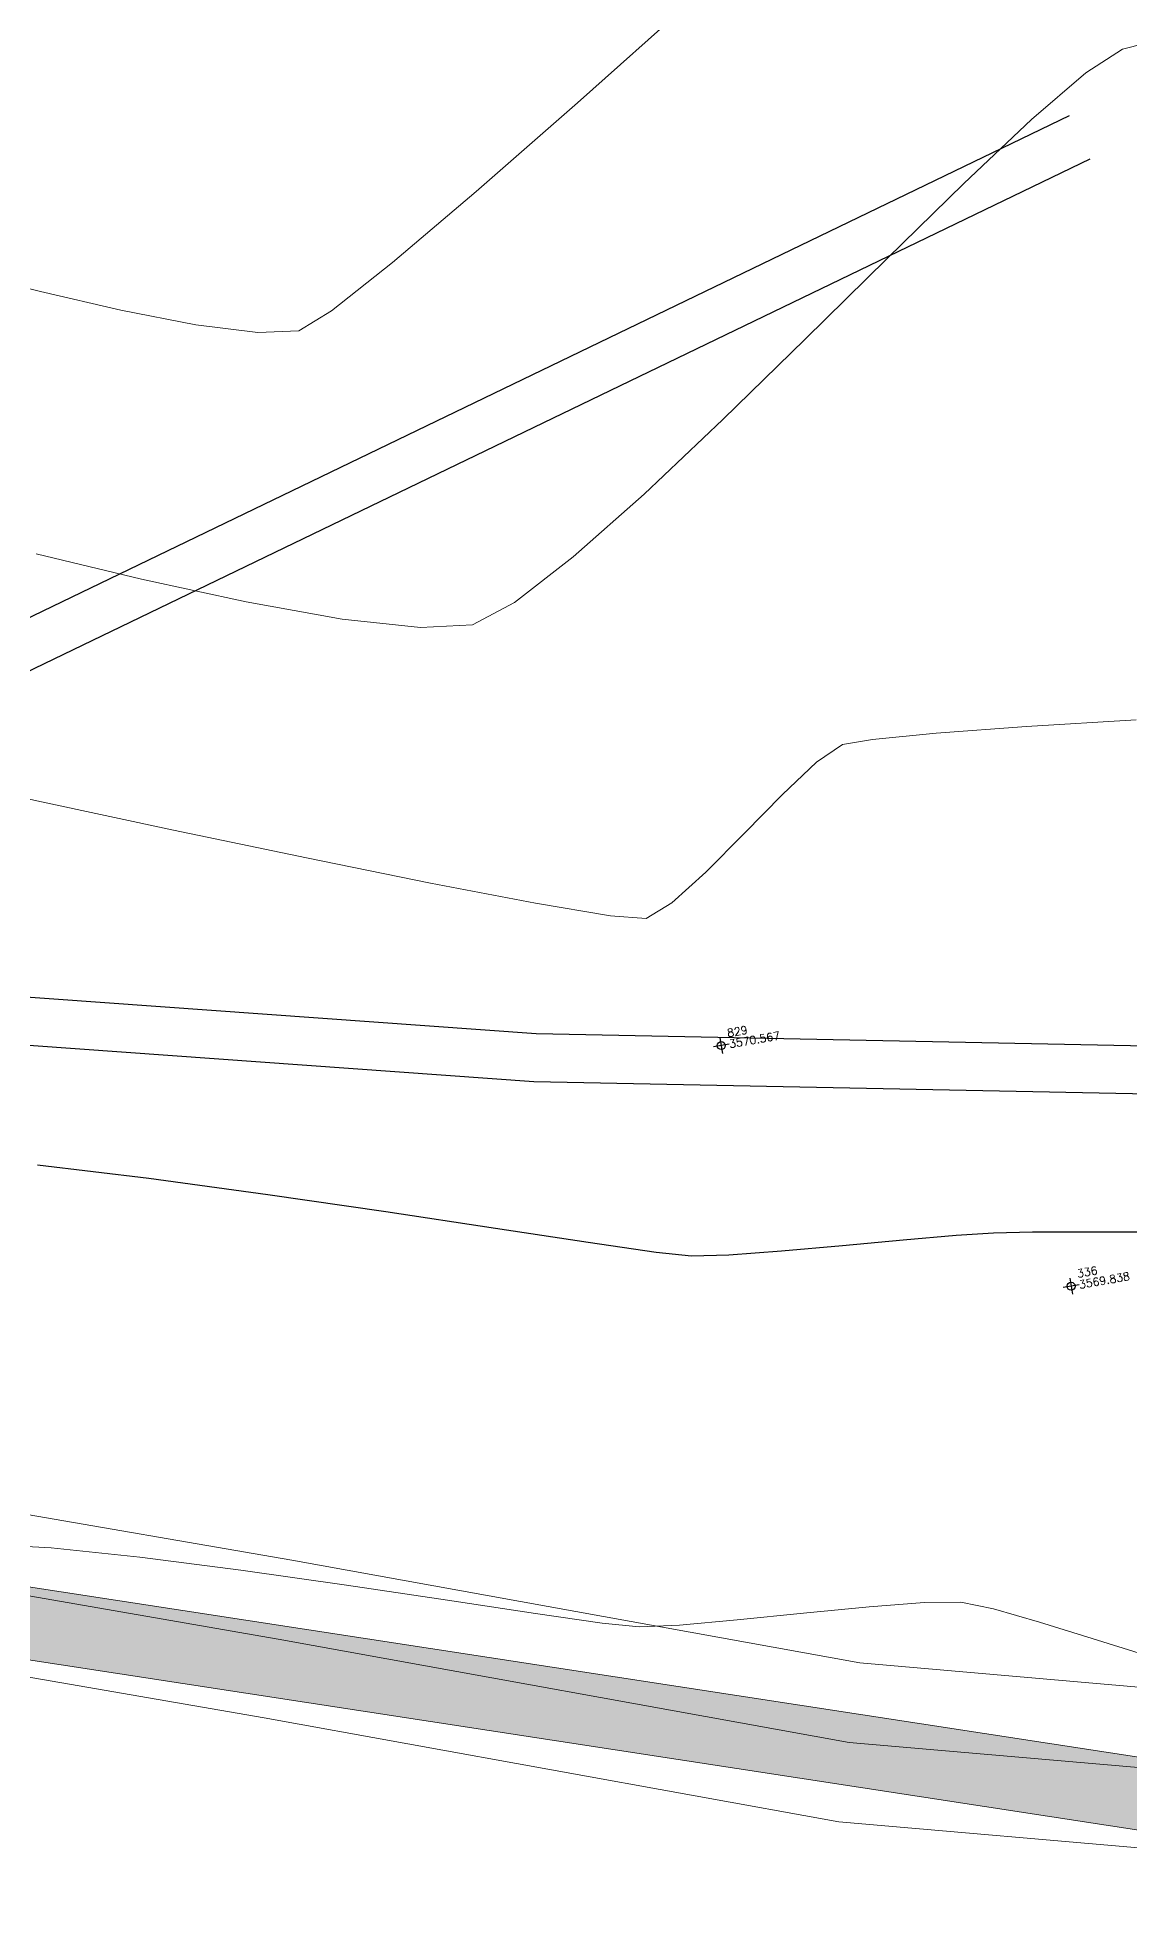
# Model space of a CAD drawing. Header units: millimetres. Extents: x 736950 to 740938, y 8500595 to 8502163.
# Drawn here: x 738161.24 to 738174.89, y 8501362.85 to 8501386.19 of the extents above; entities that cross this region are included whole.
import ezdxf

# ---------------------------------------------------------------- set-up
doc = ezdxf.new("R2010")
doc.units = ezdxf.units.MM
for name, color, linetype, lineweight in [('camino', 22, 'Continuous', 5), ('CAMINO ACTUAL', 1, 'Continuous', 13), ('CONT-MJR', 80, 'Continuous', 30), ('CONT-MNR', 96, 'Continuous', 15), ('pista', 251, 'Continuous', 5)]:
    doc.layers.add(name, color=color, linetype=linetype, lineweight=lineweight)
doc.layers.add('CANAL', color=130, linetype='Continuous')
doc.styles.add('5mm', font='arial.ttf', dxfattribs={"height": 3})

msp = doc.modelspace()

# ---------------------------------------------------------------- hatches: boundary and pattern name
at = {"layer": 'pista'}
h = msp.add_hatch(dxfattribs=at)
h.set_pattern_fill('HONEY', color=256, scale=3, angle=9.94991650582834, style=0)
h.set_pattern_definition([(9.94991650582834, (1479841.21072825, -18.49207214638591), (0.4979252195647159, 0.4170677100899267), [0.375, -0.75]), (129.9499165058283, (1479841.21072825, -18.49207214638591), (-0.6101538418184378, 0.222682034283025), [0.3749999999999999, -0.7499999999999998]), (69.94991650582834, (1479841.21072825, -18.49207214638591), (-0.112228622253722, 0.6397497443729518), [-0.75, 0.375])])
h.paths.add_polyline_path([(737744.7999806425, 8501250.923935566), (737743.4751223363, 8501250.754223157), (737756.465848178, 8501242.026572531), (737763.5739612179, 8501242.006896213), (737770.002546867, 8501243.455222024), (737769.8468594846, 8501244.342704736), (737763.4750639071, 8501242.907173423), (737756.7405500773, 8501242.925815564)])
h.paths.add_polyline_path([(737794.2809870465, 8501256.017245878), (737809.7820272583, 8501263.709828075), (737823.391616501, 8501273.483615467), (737837.0791595323, 8501280.557800073), (737851.5530432165, 8501285.77819753), (737870.8510758049, 8501293.050216693, -0.9976846880626209), (737871.0089264096, 8501292.63424804), (737865.2748787645, 8501289.581801567, 0.7845063948290762), (737866.1540430214, 8501286.121818589), (737883.2588851704, 8501291.348365877), (737897.4188924351, 8501296.516943583), (737903.2981396064, 8501301.44146652, -0.5512150924587264), (737904.1219025984, 8501301.177325813), (737906.855912117, 8501297.98174819, 0.5618964424650519), (737910.2738656431, 8501298.536066804), (737914.22079628, 8501308.558674501), (737925.6412323939, 8501300.72656757, 0.340189525830376), (737928.7023693406, 8501300.894137181), (737936.9171069289, 8501306.117412793, -0.358727273887905), (737938.1716059428, 8501305.962964654), (737943.1732157968, 8501301.051021611, 0.3417074120720416), (737946.0555081918, 8501300.709858142), (737955.8779356404, 8501307.072689936), (737971.8320576148, 8501314.464803053), (737988.5677626224, 8501323.411181662), (738023.1375471824, 8501336.282937778), (738044.4246208373, 8501357.728329657), (738061.4456776979, 8501362.208386911), (738078.9085143938, 8501363.070318012), (738112.0997810266, 8501372.051506756), (738118.6561313582, 8501373.365123207), (738128.3493353954, 8501376.976906104), (738155.2251721952, 8501366.826195797), (738176.6167526407, 8501363.543890122), (738193.8053773039, 8501353.328603027), (738204.7313956148, 8501340.877429372), (738207.705198212, 8501335.751671141), (738214.35685511, 8501331.742925933), (738229.9282901662, 8501313.374534177), (738233.5603594936, 8501308.186787868), (738234.53883727, 8501308.358438132), (738230.6417003467, 8501313.924784988), (738214.9478837823, 8501332.43754055), (738208.3676942562, 8501336.403214611), (738205.4657963786, 8501341.405035153), (738194.387784551, 8501354.029418997), (738176.9261677533, 8501364.406946706), (738155.4549153853, 8501367.70147717), (738128.3514754312, 8501377.93815071), (738118.4090486554, 8501374.233504975), (738111.8936108743, 8501372.928085677), (738078.7671659255, 8501363.964436961), (738061.3074614278, 8501363.102660457), (738043.958527311, 8501358.536303693), (738022.6381405202, 8501337.057350922), (737988.196920163, 8501324.233464561), (737971.4304040315, 8501315.270615296), (737955.4419368334, 8501307.862588815), (737945.5806043665, 8501301.47455489, -0.3391433520832071), (737943.8038299843, 8501301.693147572), (737938.8116631231, 8501306.59581691, 0.3560082385246841), (737936.4342009705, 8501306.876887502), (737928.158540546, 8501301.61487459, -0.3502196171718997), (737926.1502499409, 8501301.468794718), (737914.5128481541, 8501309.44969617, 0.4302069892023044), (737913.4330382891, 8501309.014522241), (737909.4507249827, 8501298.90206584, -0.5704007069138802), (737907.5397775185, 8501298.566836312), (737904.9064502402, 8501301.644734057, 0.4931454261128044), (737902.7202336333, 8501302.131411942), (737896.9620044216, 8501297.308254998), (737882.9728831241, 8501292.20205278), (737866.0373022418, 8501287.027224885, -0.7384715771871906), (737865.6977918843, 8501288.787355538), (737871.5108758068, 8501291.881875956, 0.9119586051647783), (737870.5337161538, 8501293.892406015), (737851.2416702455, 8501286.62264278), (737836.7183275839, 8501281.384406622), (737822.9200107896, 8501274.252970394), (737809.3164408724, 8501264.483505804), (737793.8201376351, 8501256.79327439), (737778.9884914039, 8501246.402265295), (737769.846859484, 8501244.34270474), (737770.0025468671, 8501243.455222024), (737779.3594973255, 8501245.563292695)])
h.paths.add_polyline_path([(738260.5182952256, 8501271.251537092), (738234.538837269, 8501308.358438132), (738233.56035949, 8501308.186787868), (738259.6897886079, 8501270.86568047), (738269.3749442189, 8501234.589470252), (738274.5057655985, 8501215.583008338), (738279.7983711922, 8501189.602392923), (738280.7089290785, 8501189.641305126), (738275.382018582, 8501215.790318219), (738270.2441657205, 8501234.822827347)])

# ---------------------------------------------------------------- linework, layer by layer
at = {"linetype": 'Continuous', "extrusion": (-0.172787269436437, 0.9849591664230046, 0)}
for points, elevation in [([(-2195996.326162655, 0), (-2195996.126162655, 0)], 8245959.507062787), ([(-2196000.112162655, 0), (-2195999.912162655, 0)], 8245955.791062788)]:
    msp.add_lwpolyline(points, dxfattribs=dict(at, elevation=elevation))
at = {"linetype": 'Continuous', "extrusion": (0.9849591664230046, 0.172787269436437, 0)}
for points, elevation in [([(8245959.607062787, 0), (8245959.407062787, 0)], 2195996.226162654), ([(8245955.891062789, 0), (8245955.691062788, 0)], 2196000.012162655)]:
    msp.add_lwpolyline(points, dxfattribs=dict(at, elevation=elevation))
at = {"linetype": 'Continuous'}
for centre in [(738169.7852804252, 8501373.594045779), (738174.1564133224, 8501370.58811012)]:
    msp.add_circle(centre, 0.05, dxfattribs=at)
at = {"layer": 'camino'}
for p, q in [((738155.1493069683, 8501368.769284345), (738164.4222384302, 8501367.163455881)), ((738154.8693510161, 8501367.80288156), (738164.2479454553, 8501366.17875504)), ((738164.4222384302, 8501367.163455881), (738171.5180730917, 8501365.880293755)), ((738154.5893950639, 8501366.836478772), (738164.0736524804, 8501365.194054198)), ((738164.2479454553, 8501366.17875504), (738171.3855654049, 8501364.888036748)), ((738171.5180730917, 8501365.880293755), (738177.2800774457, 8501365.379979393)), ((738164.0736524804, 8501365.194054198), (738171.2530577182, 8501363.89577974)), ((738171.3855654049, 8501364.888036748), (738176.9261677564, 8501364.406946704)), ((738171.2530577182, 8501363.89577974), (738176.5722580672, 8501363.433914013))]:
    msp.add_line(p, q, dxfattribs=at)
at = {"layer": 'CAMINO ACTUAL'}
for points in [[(737988.1969201654, 8501324.23346456), (738022.638140521, 8501337.057350922), (738043.9585273108, 8501358.536303693), (738061.3074614247, 8501363.102660459), (738078.7671659256, 8501363.964436961), (738111.8936108851, 8501372.92808568), (738118.4090486645, 8501374.233504977), (738128.3514754305, 8501377.93815071), (738155.454915393, 8501367.70147717), (738176.9261677564, 8501364.406946704), (738194.3877845515, 8501354.029418996), (738205.4657963796, 8501341.405035151), (738208.3676942562, 8501336.40321461), (738214.9478837845, 8501332.437540548), (738230.6417003514, 8501313.924784983), (738260.5182952263, 8501271.25153709), (738270.2441656903, 8501234.822827455), (738275.3820185816, 8501215.79031822), (738280.7089290787, 8501189.641305126)], [(737988.5677626258, 8501323.411181664), (738023.1375471818, 8501336.282937778), (738044.4246208366, 8501357.728329655), (738061.4456777014, 8501362.208386911), (738078.9085143864, 8501363.070318013), (738112.0997810143, 8501372.051506754), (738118.6561313678, 8501373.365123209), (738128.349335396, 8501376.976906104), (738155.2251721928, 8501366.826195799), (738176.6167526424, 8501363.54389012), (738193.8053773035, 8501353.328603027), (738204.7313956139, 8501340.877429372), (738207.7051982115, 8501335.751671143), (738214.356855111, 8501331.742925936), (738229.9282901693, 8501313.374534167), (738259.6897886079, 8501270.86568047), (738269.3749442361, 8501234.589470183), (738274.5057655985, 8501215.583008338), (738279.7983711922, 8501189.602392923)]]:
    msp.add_lwpolyline(points, dxfattribs=at)
at = {"layer": 'CANAL'}
for points in [[(738080.0248225427, 8501348.077104645), (738086.059238925, 8501349.369743776), (738097.7089563392, 8501353.1629667), (738123.7599473448, 8501362.87039997), (738132.1319045428, 8501366.606734447), (738137.9766328163, 8501368.313012784), (738143.6323935575, 8501370.60172867), (738156.3902825043, 8501376.652236473), (738174.1355983466, 8501385.213096116)], [(738080.1504981567, 8501347.490414234), (738086.2153788689, 8501348.789579162), (738097.9066786261, 8501352.596341565), (738123.9871904387, 8501362.314775232), (738132.3391927786, 8501366.042204024), (738138.1737368816, 8501367.745509248), (738143.8736869927, 8501370.052107241), (738156.6491904286, 8501376.110968823), (738174.396303432, 8501384.672695471)], [(738156.3392973022, 8501375.964000091), (738158.0240121429, 8501374.422482977), (738167.4715081574, 8501373.744602403), (738184.3827278283, 8501373.40461093), (738193.9211741657, 8501370.033206414)], [(738155.9342631571, 8501375.521340694), (738157.7729312282, 8501373.838956099), (738167.4439892427, 8501373.145034412), (738184.2739680865, 8501372.806676244), (738193.7212240127, 8501369.467503369)]]:
    msp.add_lwpolyline(points, dxfattribs=at)
at = {"layer": 'CONT-MJR', "extrusion": (-0.1191545008244421, -0.9928757248182061, 0), "elevation": -8528761.223879656}
msp.add_lwpolyline([(-280074.3716911019, 3570), (-280072.9690022743, 3570)], dxfattribs=at)
at = {"layer": 'CONT-MJR', "elevation": 3570}
for points in [[(738162.6341821179, 8501371.936776806), (738164.1194319238, 8501371.734545052)], [(738165.5966552029, 8501371.519186277), (738166.9652713074, 8501371.312668525)], [(738172.7192138928, 8501371.224823331), (738173.1850503964, 8501371.256095862)], [(738173.1850503964, 8501371.256095862), (738173.6738595587, 8501371.265145186)], [(738173.6738595587, 8501371.265145186), (738174.3941524659, 8501371.267854163)], [(738169.8786357834, 8501370.981508676), (738170.5395703762, 8501371.030183824)], [(738170.5395703762, 8501371.030183824), (738171.2985765084, 8501371.096923713)], [(738172.0577568053, 8501371.16678475), (738172.7192138928, 8501371.224823331)], [(738169.4136701042, 8501370.965841874), (738169.8786357834, 8501370.981508676)]]:
    msp.add_lwpolyline(points, dxfattribs=at)
at = {"layer": 'CONT-MJR', "extrusion": (-0.1442612281738248, -0.9895396394514874, 0), "elevation": -8518932.783507874}
msp.add_lwpolyline([(-495975.6709890179, 3570.000000000003), (-495974.1781501055, 3570.000000000003)], dxfattribs=at)
at = {"layer": 'CONT-MJR', "extrusion": (-0.1498368309342657, -0.9887107383332986, 0), "elevation": -8516001.706170646}
msp.add_lwpolyline([(-543984.9308390865, 3570.000000000013), (-543983.7581722604, 3570.000000000013)], dxfattribs=at)
at = {"layer": 'CONT-MJR', "extrusion": (-0.001865811936589912, -0.9999982593713939, 0), "elevation": -8502733.764720047}
msp.add_lwpolyline([(722311.1492760548, 3570.00000000001), (722311.9880335582, 3570.00000000001)], dxfattribs=at)
at = {"layer": 'CONT-MJR', "extrusion": (-0.1431922983568315, -0.9896948851496042, 0), "elevation": -8519463.52135713}
msp.add_lwpolyline([(-486769.654890051, 3570.000000000013), (-486768.7963832245, 3570.000000000013)], dxfattribs=at)
at = {"layer": 'CONT-MJR', "extrusion": (-0.1090324615479784, -0.9940381895726083, 0), "elevation": -8531171.83198247}
msp.add_lwpolyline([(-193157.257321244, 3570), (-193156.8153757501, 3570)], dxfattribs=at)
at = {"layer": 'CONT-MJR', "extrusion": (0.09163450497685885, -0.9957927080962414, 0), "elevation": -8397961.38560361}
msp.add_lwpolyline([(1514084.528539602, 3570.000000000013), (1514085.290927487, 3570.000000000013)], dxfattribs=at)
at = {"layer": 'CONT-MNR'}
for points, elevation in [([(738167.9895633998, 8501385.37402726), (738169.4076190707, 8501386.639856791)], 3573), ([(738174.7976408419, 8501386.045069242), (738175.3727597672, 8501386.189449284)], 3572), ([(738174.3413818995, 8501385.74655113), (738174.7976408419, 8501386.045069242)], 3572), ([(738173.6634762712, 8501385.163038481), (738174.3413818995, 8501385.74655113)], 3572), ([(738166.7242396027, 8501384.26527851), (738167.9895633998, 8501385.37402726)], 3573), ([(738172.8173892938, 8501384.366343187), (738173.6634762712, 8501385.163038481)], 3572), ([(738171.8565863039, 8501383.428277144), (738172.8173892938, 8501384.366343187)], 3572), ([(738163.9978142517, 8501382.501348019), (738164.5075729555, 8501382.522146191)], 3573), ([(738161.2244347574, 8501379.737456823), (738162.5409129, 8501379.421273494)], 3572), ([(738162.5409129, 8501379.421273494), (738163.8516206451, 8501379.137282372)], 3572), ([(738166.6767909775, 8501378.852561165), (738167.2031179648, 8501379.130801944)], 3572), ([(738166.0267927353, 8501378.815516317), (738166.6767909775, 8501378.852561165)], 3572), ([(738171.6764475035, 8501377.420049487), (738172.4711745533, 8501377.496068668)], 3571), ([(738159.7870305569, 8501376.96885913), (738161.2924427238, 8501376.641220845)], 3571), ([(738161.2924427238, 8501376.641220845), (738162.9409289196, 8501376.287483837)], 3571), ([(738162.9409289196, 8501376.287483837), (738164.6043902502, 8501375.937809763)], 3571), ([(738169.1671713811, 8501375.376713276), (738169.5927845592, 8501375.761001918)], 3571), ([(738167.4638427303, 8501375.37129709), (738168.403636089, 8501375.214781815)], 3571), ([(738168.403636089, 8501375.214781815), (738168.8460089997, 8501375.182976134)], 3571), ([(738160.7132302318, 8501367.357117962), (738161.4132943338, 8501367.317815714)], 3569), ([(738170.8135673582, 8501366.50192562), (738171.6313366414, 8501366.582251428)], 3569), ([(738171.6313366414, 8501366.582251428), (738172.3244367288, 8501366.635912666)], 3569), ([(738172.3244367288, 8501366.635912666), (738172.778264784, 8501366.639949253)], 3569), ([(738172.778264784, 8501366.639949253), (738173.1855296344, 8501366.556826824)], 3569), ([(738168.7582727004, 8501366.33056154), (738169.2624325511, 8501366.353120595)], 3569), ([(738169.2624325511, 8501366.353120595), (738169.9857317156, 8501366.417895317)], 3569), ([(738174.4172648987, 8501366.186263153), (738175.074777326, 8501365.9813827)], 3569)]:
    msp.add_lwpolyline(points, dxfattribs=dict(at, elevation=elevation))
at = {"layer": 'CONT-MNR', "extrusion": (0.6469074668203966, -0.7625685079860154, 0), "elevation": -6005362.349320272}
msp.add_lwpolyline([(6062510.284992223, 3573), (6062511.657066422, 3573)], dxfattribs=at)
at = {"layer": 'CONT-MNR', "extrusion": (0.620672011941646, -0.7840703116381268, 0), "elevation": -6207523.537814942}
msp.add_lwpolyline([(5855343.54789172, 3573.000000000003), (5855344.518450081, 3573.000000000003)], dxfattribs=at)
at = {"layer": 'CONT-MNR', "extrusion": (0.7020622969430899, -0.7121155322073748, 0), "elevation": -5535724.555352808}
msp.add_lwpolyline([(6494162.98612789, 3572), (6494164.42136363, 3572)], dxfattribs=at)
at = {"layer": 'CONT-MNR', "extrusion": (0.2434909544434494, 0.9699031679009086, 0), "elevation": 8425253.912150925}
msp.add_lwpolyline([(1354065.893396097, 3573.000000000002), (1354064.898592784, 3573.000000000002)], dxfattribs=at)
at = {"layer": 'CONT-MNR', "extrusion": (-0.2243160965837011, -0.9745164384521442, 0), "elevation": -8450318.954399312}
msp.add_lwpolyline([(-1187646.749978845, 3573), (-1187645.721459961, 3573)], dxfattribs=at)
at = {"layer": 'CONT-MNR', "extrusion": (0.1913400374646516, 0.981523810237442, 0), "elevation": 8485549.621132521}
msp.add_lwpolyline([(902131.0426319897, 3573.000000000012), (902130.086017647, 3573.000000000012)], dxfattribs=at)
at = {"layer": 'CONT-MNR', "extrusion": (0.5259085932921232, -0.8505410933643949, 0), "elevation": -6842568.127699318}
msp.add_lwpolyline([(5098789.370614043, 3573.000000000013), (5098789.851931264, 3573.000000000013)], dxfattribs=at)
at = {"layer": 'CONT-MNR', "extrusion": (0.1270052289713248, 0.9919020474895399, 0), "elevation": 8526289.397139642}
msp.add_lwpolyline([(347534.4314231304, 3573.000000000013), (347533.650341499, 3573.000000000013)], dxfattribs=at)
at = {"layer": 'CONT-MNR', "extrusion": (0.6985555223361497, -0.71555585541149, 0), "elevation": -5567560.657299763}
msp.add_lwpolyline([(6466888.66116651, 3572), (6466890.100381909, 3572)], dxfattribs=at)
at = {"layer": 'CONT-MNR', "extrusion": (0.6873344978700356, -0.7263410273678239, 0), "elevation": -5667532.539168554}
msp.add_lwpolyline([(6379454.385632025, 3572), (6379455.740586473, 3572)], dxfattribs=at)
at = {"layer": 'CONT-MNR', "extrusion": (0.6637741231934937, -0.7479330941860434, 0), "elevation": -5868486.448611957}
msp.add_lwpolyline([(6195096.083378692, 3572.00000000001), (6195097.266657886, 3572.00000000001)], dxfattribs=at)
at = {"layer": 'CONT-MNR', "extrusion": (0.6126586777499544, -0.7903476099651833, 0), "elevation": -6266800.134816566}
msp.add_lwpolyline([(5791852.382067141, 3572), (5791853.308751791, 3572)], dxfattribs=at)
at = {"layer": 'CONT-MNR', "extrusion": (-0.1761994164970553, -0.9843544918504195, 0), "elevation": -8498434.780642135}
msp.add_lwpolyline([(-771323.1403450062, 3572.00000000001), (-771321.9236041823, 3572.00000000001)], dxfattribs=at)
at = {"layer": 'CONT-MNR', "extrusion": (0.1091953625444718, 0.9940203080414312, 0), "elevation": 8531147.495890083}
msp.add_lwpolyline([(194560.1038978748, 3572.000000000009), (194559.1205499629, 3572.000000000009)], dxfattribs=at)
at = {"layer": 'CONT-MNR', "extrusion": (0.07365471035525016, -0.9972838029580569, 0), "elevation": -8423916.20010483}
msp.add_lwpolyline([(1362333.946385486, 3571.000000000003), (1362335.075839912, 3571.000000000003)], dxfattribs=at)
at = {"layer": 'CONT-MNR', "extrusion": (0.06205074000775702, -0.998072996160346, 0), "elevation": -8439191.174037877}
msp.add_lwpolyline([(1264267.90408266, 3571.00000000001), (1264269.278325217, 3571.00000000001)], dxfattribs=at)
at = {"layer": 'CONT-MNR', "extrusion": (-0.5672624194668139, 0.8235370953761929, 0), "elevation": 6582462.777170908}
msp.add_lwpolyline([(-5430422.943313166, 3571.00000000001), (-5430423.336081915, 3571.00000000001)], dxfattribs=at)
at = {"layer": 'CONT-MNR', "extrusion": (0.1669255409589591, -0.9859695044855895, 0), "elevation": -8258879.175879592}
msp.add_lwpolyline([(2146911.404815263, 3571), (2146911.786790283, 3571)], dxfattribs=at)
at = {"layer": 'CONT-MNR', "extrusion": (0.685232401076216, -0.7283244857309988, 0), "elevation": -5685942.458206585}
msp.add_lwpolyline([(6363046.476114743, 3571), (6363047.06238026, 3571)], dxfattribs=at)
at = {"layer": 'CONT-MNR', "extrusion": (0.7142060349503383, -0.6999355253453823, 0), "elevation": -5423209.727711121}
msp.add_lwpolyline([(6588405.674808411, 3571.000000000012), (6588406.35848246, 3571.000000000012)], dxfattribs=at)
at = {"layer": 'CONT-MNR', "extrusion": (0.7103403712410208, -0.7038583358781572, 0), "elevation": -5459412.533236293}
msp.add_lwpolyline([(6558437.235302713, 3571), (6558437.914513679, 3571)], dxfattribs=at)
at = {"layer": 'CONT-MNR', "extrusion": (-0.1993859766599899, -0.9799210337120752, 0), "elevation": -8477856.767535694}
msp.add_lwpolyline([(-971712.1221301793, 3571), (-971710.5400255851, 3571)], dxfattribs=at)
at = {"layer": 'CONT-MNR', "extrusion": (0.1883484333053627, 0.9821022694564021, 0), "elevation": 8488252.730983412}
msp.add_lwpolyline([(876266.1236178671, 3571), (876264.7906457814, 3571)], dxfattribs=at)
at = {"layer": 'CONT-MNR', "extrusion": (-0.5165325618838265, 0.8562675472734741, 0), "elevation": 6898163.431246705}
msp.add_lwpolyline([(-5023307.130044066, 3571.000000000013), (-5023307.505116535, 3571.000000000013)], dxfattribs=at)
at = {"layer": 'CONT-MNR', "extrusion": (-0.1022230699314084, -0.9947615010512814, 0), "elevation": -8532290.039830524}
msp.add_lwpolyline([(-134741.3103348588, 3569), (-134740.1977483274, 3569)], dxfattribs=at)
at = {"layer": 'CONT-MNR', "extrusion": (-0.1278182304961051, -0.9917976103786723, 0), "elevation": -8525986.305093504}
msp.add_lwpolyline([(-354521.8893643499, 3569.000000000013), (-354520.6140096643, 3569.000000000013)], dxfattribs=at)
at = {"layer": 'CONT-MNR', "extrusion": (-0.1414904778774618, -0.9899396166787182, 0), "elevation": -8520283.176565938}
msp.add_lwpolyline([(-472124.9109368522, 3569), (-472123.5809034079, 3569)], dxfattribs=at)
at = {"layer": 'CONT-MNR', "extrusion": (0.1482999551700284, 0.9889424266844697, 0), "elevation": 8516832.217100322}
msp.add_lwpolyline([(530749.5362973125, 3569.000000000013), (530748.2601507772, 3569.000000000013)], dxfattribs=at)
at = {"layer": 'CONT-MNR', "extrusion": (-0.149265710332879, -0.9887971216173826, 0), "elevation": -8516309.813423656}
msp.add_lwpolyline([(-539065.7582104525, 3569.000000000006), (-539064.6446941736, 3569.000000000006)], dxfattribs=at)
at = {"layer": 'CONT-MNR', "extrusion": (0.1413784262958724, 0.989955625560107, 0), "elevation": 8520336.543568676}
msp.add_lwpolyline([(471156.7825081053, 3569.000000000013), (471155.9403779167, 3569.000000000013)], dxfattribs=at)
at = {"layer": 'CONT-MNR', "extrusion": (-0.1033736483262337, -0.9946425935137325, 0), "elevation": -8532128.25306315}
msp.add_lwpolyline([(-144603.6275709895, 3569), (-144603.1651687823, 3569)], dxfattribs=at)
at = {"layer": 'CONT-MNR', "extrusion": (0.1009870954884926, -0.9948877356490019, 0), "elevation": -8383359.542586519}
msp.add_lwpolyline([(1592924.567855343, 3569.000000000013), (1592925.399944848, 3569.000000000013)], dxfattribs=at)
at = {"layer": 'CONT-MNR', "extrusion": (-0.2761805134651705, -0.9611057818898577, 0), "elevation": -8374581.601137129}
msp.add_lwpolyline([(-1638449.264171475, 3569.000000000003), (-1638448.666776564, 3569.000000000003)], dxfattribs=at)
at = {"layer": 'CONT-MNR', "extrusion": (0.298384050384668, 0.9544458908057807, 0), "elevation": 8334353.49522792}
msp.add_lwpolyline([(1832125.226164569, 3569.000000000006), (1832124.537204024, 3569.000000000006)], dxfattribs=at)

# ---------------------------------------------------------------- texts
at = {"color": 2, "char_height": 0.1, "width": 0.4, "attachment_point": 1, "rotation": 9.94991650582834, "style": '5mm'}
for s, insert in [('\\Ftxt.shx;\\W1.0000000000;\\T1.0000000000;\\o\\l829', (738169.8509467607, 8501373.798466746)), ('\\Ftxt.shx;\\W1.0000000000;\\T1.0000000000;\\o\\l336', (738174.222079658, 8501370.792531086))]:
    msp.add_mtext(s, dxfattribs=dict(at, insert=insert))
at = {"color": 1, "char_height": 0.1, "attachment_point": 1, "rotation": 9.94991650582834, "style": '5mm'}
for s, insert, width in [('\\Ftxt.shx;\\W1.0000000000;\\T1.0000000000;\\o\\l3570.567', (738169.8751369785, 8501373.660572462), 0.8166666666666667), ('\\Ftxt.shx;\\W1.0000000000;\\T1.0000000000;\\o\\l3569.838', (738174.2462698758, 8501370.654636802), 0.8333333333333334)]:
    msp.add_mtext(s, dxfattribs=dict(at, insert=insert, width=width))

doc.saveas('drawing.dxf')
